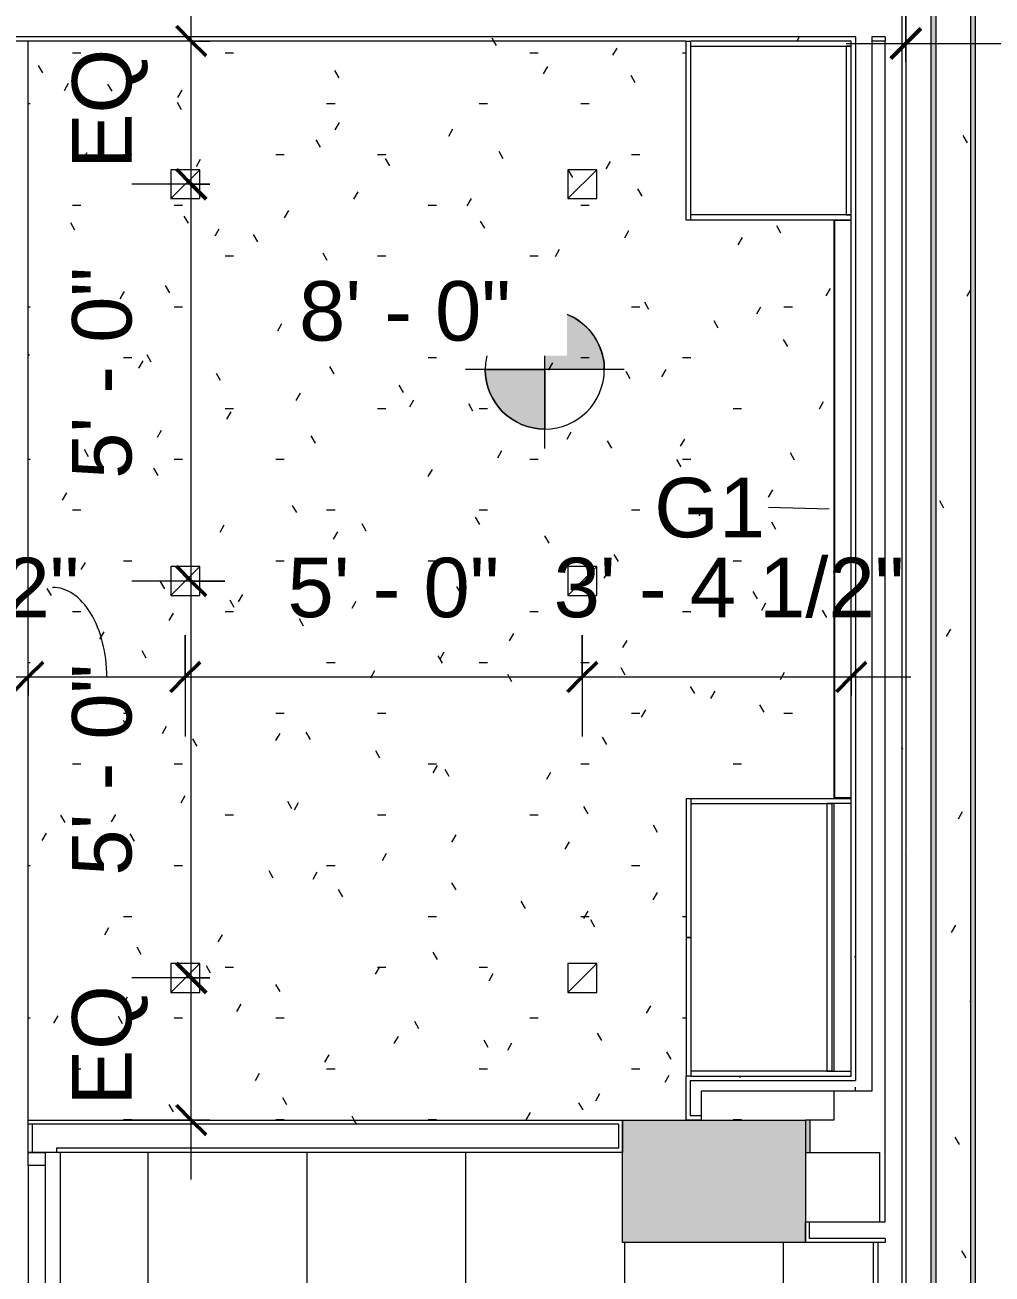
# Model space of a CAD drawing. Header units: inches. Extents: x 0 to 2454, y -180 to 1354.
# Drawn here: x 952.8 to 1099, y 260.8 to 449.7 of the extents above; entities that cross this region are included whole.
import ezdxf

# ---------------------------------------------------------------- set-up
doc = ezdxf.new("R2010")
doc.units = ezdxf.units.IN
doc.header["$MEASUREMENT"] = 0
for name, color, linetype, lineweight in [('A-ANNO-DIMS', 211, 'Continuous', 9), ('A-ANNO-DIMS-96', 211, 'Continuous', 9), ('A-CLNG', 13, 'Continuous', 13), ('A-CLNG-PATT', 13, 'Continuous', 13), ('A-COLS', 52, 'Continuous', 13), ('A-GLAZ-CWMG', 51, 'Continuous', 9), ('A-WALL', 113, 'Continuous', 13), ('A-WALL-PATT', 111, 'Continuous', 13), ('E-LITE-EQPM', 33, 'Continuous', 9), ('E-LITE-EQPM-IDEN', 33, 'Continuous', 9), ('G-ANNO-DIMS', 111, 'Continuous', 9), ('I-WALL', 2, 'Continuous', 13), ('Q-CASE', 31, 'Continuous', 9), ('S-BEAM', 12, 'Continuous', 9)]:
    doc.layers.add(name, color=color, linetype=linetype, lineweight=lineweight)
doc.styles.add('Arial', font='arial.ttf', dxfattribs={"height": 9})
doc.styles.add('Swis721 Lt BT', font='swissl.ttf', dxfattribs={"height": 8.999999999999998})
doc.dimstyles.new('OTJ_-_3_32__Linear__1_2__Tolerance', dxfattribs={"dimscale": 12, "dimtxt": 9.49783549252963, "dimasz": 0.375, "dimexe": 0.75, "dimexo": 0.5000000000000001, "dimgap": 0.5, "dimtad": 1, "dimdec": 1, "dimrnd": 0.5, "dimzin": 3, "dimdsep": 46, "dimlunit": 4, "dimtxsty": 'Swis721 Lt BT', "dimblk1": 'OBLIQUE', "dimblk2": 'OBLIQUE', "dimsah": 1, "dimcen": 0.09, "dimdle": 0.75, "dimazin": 0, "dimtfac": 1, "dimtdec": 4, "dimtix": 1, "dimtmove": 0, "dimatfit": 3, "dimfxl": 1, "dimtvp": 1, "dimfrac": 2, "dimtolj": 1, "dimtzin": 0, "dimarcsym": 2})
doc.dimstyles.new('OTJ_-_3_32__Linear__1_2__Tolerance_1', dxfattribs={"dimscale": 12, "dimtxt": 9.49783549252963, "dimasz": 0.375, "dimexe": 0.75, "dimexo": 0.5000000000000001, "dimgap": 0.5, "dimtad": 1, "dimdec": 1, "dimrnd": 0.5, "dimzin": 3, "dimdsep": 46, "dimlunit": 4, "dimtxsty": 'Swis721 Lt BT', "dimblk1": 'OBLIQUE', "dimblk2": 'OBLIQUE', "dimsah": 1, "dimcen": 0.09, "dimdle": 0.75, "dimazin": 0, "dimtfac": 1, "dimtdec": 4, "dimtix": 1, "dimtmove": 1, "dimatfit": 3, "dimfxl": 1, "dimtvp": 1, "dimfrac": 2, "dimtolj": 1, "dimtzin": 0, "dimarcsym": 2})
pattern_1 = [(0, (0, 0), (30.72, 7.68), [1.267, -21.773, 1.267, -21.773, -122.88]), (0, (0, 0), (30.72, 7.68), [-46.08, 1.267, -44.813, 1.267, -21.773, -53.76]), (0, (0, 0), (30.72, 7.68), [-115.2, 1.267, -14.093, 1.267, -37.133]), (120, (11.52, 3.84), (-22.01107510106448, 22.76430040425796), [1.267, -21.773, 1.267, -21.773, -122.88]), (120, (11.52, 3.84), (-22.01107510106448, 22.76430040425796), [-46.07999999999999, 1.267, -44.813, 1.267, -21.773, -53.75999999999999]), (120, (11.52, 3.84), (-22.01107510106448, 22.76430040425796), [-115.2, 1.267, -14.093, 1.267, -37.133]), (240, (15.36, 19.2), (-8.708924898935503, -30.44430040425795), [1.267, -21.773, 1.267, -21.773, -122.88]), (240, (15.36, 19.2), (-8.708924898935503, -30.44430040425795), [-46.08, 1.267, -44.813, 1.267, -21.773, -53.76]), (240, (15.36, 19.2), (-8.708924898935503, -30.44430040425795), [-115.2, 1.267, -14.093, 1.267, -37.133])]

# ---------------------------------------------------------------- blocks, each defined once
blk = doc.blocks.new('existing columns - existing columns-7228682-Level XX  RCP')
at = {"layer": 'A-COLS', "lineweight": 9}
h = blk.add_hatch(color=7, dxfattribs=at)
h.paths.add_polyline_path([(384.4999979524357, 264.8499989020237), (384.4999979524357, 284.8499989020236), (359.4999979524358, 284.8499989020236), (359.4999979524358, 264.8499989020237), (366.2940488243452, 264.8499989020237)], flags=0)
h.paths.add_polyline_path([(1290.474997952436, 265.0999989020235), (1296.579514180478, 265.0999989020235), (1296.579514180478, 284.5999989020239), (1273.329514180478, 284.5999989020239), (1273.329514180478, 265.0999989020235)], flags=0)
h.paths.add_polyline_path([(602.3936327055338, 265.0999989020239), (614.7499979524355, 265.0999989020239), (614.7499979524355, 284.5999989020239), (585.2499979524359, 284.5999989020239), (585.2499979524359, 265.0999989020239), (597.5186327055345, 265.0999989020239)], flags=0)
h.paths.add_polyline_path([(125.3749979524359, 265.3499989020236), (162.6249979524351, 265.3499989020236), (162.6249979524351, 284.8499989020202), (125.3749979524359, 284.8499989020202), (125.3749979524359, 266.8950313876296)], flags=0)
h.paths.add_polyline_path([(838.9545141804783, 265.5999989020237), (841.5795141804784, 265.5999989020237), (841.5795141804784, 284.0999989020236), (816.3295141804781, 284.0999989020236), (816.3295141804781, 265.5999989020237), (834.0795141804798, 265.5999989020237)], flags=0)
h.paths.add_polyline_path([(1043.142014180479, 265.5999989020237), (1070.767014180478, 265.5999989020237), (1070.724997952437, 284.0999989020236), (1043.142014180479, 284.0999989020236), (1043.142014180479, 266.8950313876296)], flags=0)
h.paths.add_polyline_path([(1295.724997952437, 517.5624989020229), (1297.936308654706, 517.5624989020229), (1297.936308654706, 540.0624989020225), (1274.686308654705, 540.0624989020225), (1274.686308654705, 517.5624989020229), (1290.474997952436, 517.5624989020229)], flags=0)
h.paths.add_polyline_path([(1070.424794700404, 518.8749989020229), (1070.767014180478, 518.8749989020229), (1070.724997952437, 538.7499989020229), (1043.142014180479, 538.7499989020229), (1043.142014180479, 518.8749989020229), (1065.474997952436, 518.8749989020229)], flags=0)
h.paths.add_polyline_path([(816.3295141804781, 520.0999989020231), (841.579514180478, 520.0999989020235), (841.5795141804784, 538.2249989020237), (816.3295141804781, 538.2249989020237), (816.3295141804781, 522.7399989020241)], flags=0)
h.paths.add_polyline_path([(614.9999979524359, 520.0999989020231), (614.9999979524359, 539.9749989020231), (584.9999979524359, 539.9749989020231), (584.9999979524359, 520.0999989020231), (613.6444419680611, 520.0999989020231)], flags=0)
h.paths.add_polyline_path([(365.374997952434, 522.3696807214429), (396.2499979524344, 522.3696807214429), (396.2499979524344, 540.5999989020239), (365.374997952434, 540.5999989020239)], flags=0)
h.paths.add_polyline_path([(368.9999979524329, 759.0249989020244), (394.9999979524331, 759.0249989020244), (394.9999979524331, 770.5249989020252), (368.9999979524329, 770.5249989020252)], flags=0)
at = {"layer": 'A-COLS', "color": 8, "lineweight": 20}
for p, q in [((1043.142014180477, 284.0999989020231), (1070.767014180477, 284.0999989020231)), ((1043.142014180477, 265.5999989020233), (1043.142014180477, 284.0999989020231)), ((1070.767014180477, 284.0999989020231), (1070.767014180477, 265.5999989020233)), ((1070.767014180477, 265.5999989020233), (1043.142014180477, 265.5999989020233))]:
    blk.add_line(p, q, dxfattribs=at)
blk = doc.blocks.new('Rectangular Mullion - 2_ x 2 9_16_ rectangular-7291188-Level XX  RCP')
at = {"layer": 'A-GLAZ-CWMG', "lineweight": 20}
for p, q in [((-2.000000000000014, 0.4374999999999431), (0, 0.4374999999999431)), ((-2.000000000000014, -2.124999999999943), (-2.000000000000014, 0.4374999999999431)), ((0, 0.4374999999999431), (0, -2.124999999999943)), ((0, -2.124999999999943), (-2.000000000000014, -2.124999999999943))]:
    blk.add_line(p, q, dxfattribs=at)
blk = doc.blocks.new('Rectangular Mullion - 2_ x 2 9_16_ rectangular-7231599-Level XX  RCP')
at = {"layer": 'A-GLAZ-CWMG'}
for p, q in [((953.3295141804778, 277.2249989020237), (953.3295141804776, 241.2249989020235)), ((955.8920141804776, 277.2249989020237), (955.8920141804775, 241.2249989020235))]:
    blk.add_line(p, q, dxfattribs=at)
blk = doc.blocks.new('CW Cupbd1 - Fridge 80_h x 24_d - 2 Doors - COUNTER DEPTH-7509609-Level XX  RCP')
at = {"layer": 'Q-CASE', "lineweight": 20}
for p, q in [((1.995398347369784, -26.56496062992172), (1.99539834736994, -2.36220472441003)), ((2.74539834736994, -2.362204724410034), (2.745398347369917, -6.064960629921489)), ((43.24539834736927, -6.064960629921905), (43.2453983473693, -2.362204724410158)), ((2.74539834736974, -6.06496062992171), (2.745398347369742, -5.314960629922358)), ((2.745398347369742, -5.314960629922358), (43.24539834736913, -5.314960629922489)), ((43.24539834736913, -5.314960629922489), (43.24539834736913, -6.064960629921841))]:
    blk.add_line(p, q, dxfattribs=at)
at = {"layer": 'Q-CASE'}
for p, q in [((2.745398347369712, -26.56496062992186), (2.74539834736978, -6.064960629921708)), ((2.745398347369778, -6.064960629921709), (43.24539834736898, -6.064960629921839)), ((43.24539834736898, -6.064960629921839), (43.24539834736892, -26.56496062992198)), ((22.99539834737013, -26.5649606299217), (1.995398347370167, -26.56496062992177)), ((1.99539834737017, -27.31496062992177), (1.995398347370167, -26.56496062992177)), ((1.99539834737017, -27.31496062992177), (22.99539834737013, -27.3149606299217)), ((43.24539834736892, -26.56496062992198), (2.745398347369711, -26.56496062992186)), ((22.99539834737013, -27.3149606299217), (22.99539834737013, -26.5649606299217)), ((43.9953983473696, -26.56496062992177), (22.99539834736964, -26.5649606299217)), ((22.99539834736964, -26.5649606299217), (22.99539834736963, -27.3149606299217)), ((22.99539834736963, -27.3149606299217), (43.99539834736959, -27.31496062992177)), ((43.9953983473696, -26.56496062992177), (43.99539834736959, -27.31496062992177))]:
    blk.add_line(p, q, dxfattribs=at)
blk = doc.blocks.new('L-Recessed Square Downlight1 - 4_ - FOR ACT F3-7282120-Level XX  RCP')
at = {"layer": 'E-LITE-EQPM'}
for p, q in [((-2.187499999999749, -2.18750000000022), (-2.187499999999749, 2.187499999999678)), ((-2.187499999999749, 2.187499999999678), (2.187500000000309, 2.187499999999678)), ((-2.187499999999749, 2.187499999999678), (2.187500000000309, -2.18750000000022)), ((2.187500000000309, 2.187499999999678), (2.187500000000309, -2.18750000000022)), ((2.187500000000309, -2.18750000000022), (-2.187499999999748, -2.18750000000022))]:
    blk.add_line(p, q, dxfattribs=at)
blk = doc.blocks.new('CW Cupbd Combined - Oven Tower 96_h x 24_d - Single Shelf-7551916-Level XX  RCP')
at = {"layer": 'Q-CASE'}
for p, q in [((28.9953983473702, 30.31496062992173), (1.995398347369338, 30.31496062992164)), ((1.995398347369338, 30.31496062992164), (1.995398347369341, 29.56496062992164)), ((28.9953983473702, 30.31496062992173), (28.9953983473702, 29.56496062992173)), ((1.995398347369341, 29.56496062992164), (28.9953983473702, 29.56496062992173)), ((2.745398347369562, 6.064960629921706), (2.745398347369489, 29.56496062992185)), ((2.745398347369489, 29.56496062992185), (28.24539834736983, 29.56496062992193)), ((28.24539834736983, 29.56496062992193), (28.2453983473699, 6.064960629921788)), ((28.2453983473699, 6.064960629921789), (2.745398347369562, 6.064960629921706))]:
    blk.add_line(p, q, dxfattribs=at)
at = {"layer": 'Q-CASE', "lineweight": 20}
for p, q in [((1.995398347369771, 29.56496062992172), (1.995398347369927, 5.314960629921697)), ((2.745398347369927, 5.314960629921702), (2.745398347369922, 6.064960629921465)), ((2.745398347369748, 6.064960629921708), (2.74539834736975, 5.314960629922347)), ((28.24539834737041, 6.064960629921942), (28.24539834737041, 5.314960629921868)), ((28.24539834737027, 5.31496062992243), (28.24539834737027, 6.06496062992179))]:
    blk.add_line(p, q, dxfattribs=at)
blk = doc.blocks.new('Pan Joist - 5_25_ x 8_5_-V20-Level XX  RCP')
at = {"layer": 'S-BEAM'}
h = blk.add_hatch(dxfattribs=at)
h.set_pattern_fill('FP_63', color=256, style=0, pattern_type=2)
h.set_pattern_definition([(90, (394.25, -1093.1), (-7.679999999999998, 30.72), [1.267, -21.773, 1.267, -21.773, -122.88]), (90, (394.25, -1093.1), (-7.679999999999998, 30.72), [-46.08, 1.267, -44.813, 1.267, -21.773, -53.76]), (90, (394.25, -1093.1), (-7.679999999999998, 30.72), [-115.2, 1.267, -14.093, 1.267, -37.133]), (210, (390.41, -1081.58), (-22.76430040425796, -22.01107510106448), [1.267, -21.773, 1.267, -21.773, -122.88]), (210, (390.41, -1081.58), (-22.76430040425796, -22.01107510106448), [-46.08, 1.267, -44.813, 1.267, -21.773, -53.76]), (210, (390.41, -1081.58), (-22.76430040425796, -22.01107510106448), [-115.2, 1.267, -14.093, 1.267, -37.133]), (329.9999999999999, (375.05, -1077.74), (30.44430040425796, -8.708924898935509), [1.267, -21.773, 1.267, -21.773, -122.88]), (329.9999999999999, (375.05, -1077.74), (30.44430040425796, -8.708924898935509), [-46.08, 1.267, -44.813, 1.267, -21.773, -53.76]), (329.9999999999999, (375.05, -1077.74), (30.44430040425796, -8.708924898935509), [-115.2, 1.267, -14.093, 1.267, -37.133])])
h.paths.add_polyline_path([(310.2500000000019, 2.625000000001705), (-120.9750000000059, 2.625000000001023), (-120.9750000000059, -2.624999999999658), (310.2500000000019, -2.624999999998976), (310.2500000000019, -0.5545117279841633)], flags=0)
h.paths.add_polyline_path([(-154.5000000000061, -2.624999999999658), (-154.54307186872, -0.5545117279848454), (-154.7216098692935, 1.714028660485041), (-154.9403147380421, 2.625000000001023), (-291.8091852619661, 2.625000000000682), (-292.0278901307144, 1.7140286604847), (-292.2495000000021, -1.101791710239354), (-292.2495000000021, -2.625), (-154.7216098692935, -2.624999999999658)], flags=0)
h = blk.add_hatch(dxfattribs=at)
h.set_pattern_fill('FP_64', color=256, style=0, pattern_type=2)
h.set_pattern_definition([(90, (394.25, -13.539), (-7.68, 2.551000000000001), [0.105, -1.808, 0.105, -1.808, -10.205]), (90, (394.25, -13.539), (-7.68, 2.551000000000001), [-3.827, 0.105, -3.722, 0.105, -1.808, -4.465]), (90, (394.25, -13.539), (-7.68, 2.551000000000001), [-9.567, 0.105, -1.17, 0.105, -3.084]), (182.745, (390.41, -12.582), (-30.37381987947435, -2.193147949694456), [1.099, -18.877, 1.099, -18.877, -106.539]), (182.745, (390.41, -12.582), (-30.37381987947435, -2.193147949694456), [-39.952, 1.099, -38.854, 1.099, -18.877, -46.611]), (182.745, (390.41, -12.582), (-30.37381987947435, -2.193147949694456), [-99.881, 1.099, -12.219, 1.099, -32.195]), (357.255, (375.05, -12.263), (22.83505650115576, -0.3580036159368587), [1.099, -18.877, 1.099, -18.877, -106.539]), (357.255, (375.05, -12.263), (22.83505650115576, -0.3580036159368587), [-39.952, 1.099, -38.854, 1.099, -18.877, -46.611]), (357.255, (375.05, -12.263), (22.83505650115576, -0.3580036159368587), [-99.881, 1.099, -12.219, 1.099, -32.195])])
h.paths.add_polyline_path([(310.2500000000019, 3.333333333334962), (-120.9750000000059, 3.33333333333428), (-120.9750000000059, 2.625000000001023), (310.2500000000019, 2.625000000001705)], flags=0)
h.paths.add_polyline_path([(-154.9403147380421, 2.625000000001023), (-155.1103705257235, 3.33333333333428), (-291.6391294742844, 3.333333333333939), (-291.8091852619661, 2.625000000000682), (-155.3809827066932, 2.625000000001023)], flags=0)
h = blk.add_hatch(dxfattribs=at)
h.set_pattern_fill('FP_62', color=256, style=0, pattern_type=2)
h.set_pattern_definition([(90, (394.25, -1.539), (-7.68, 2.551000000000001), [0.105, -1.808, 0.105, -1.808, -10.205]), (90, (394.25, -1.539), (-7.68, 2.551000000000001), [-3.827, 0.105, -3.722, 0.105, -1.808, -4.465]), (90, (394.25, -1.539), (-7.68, 2.551000000000001), [-9.567, 0.105, -1.17, 0.105, -3.084]), (182.745, (390.41, -0.5820000000000001), (-30.37381987947435, -2.193147949694456), [1.099, -18.877, 1.099, -18.877, -106.539]), (182.745, (390.41, -0.5820000000000001), (-30.37381987947435, -2.193147949694456), [-39.952, 1.099, -38.854, 1.099, -18.877, -46.611]), (182.745, (390.41, -0.5820000000000001), (-30.37381987947435, -2.193147949694456), [-99.881, 1.099, -12.219, 1.099, -32.195]), (357.255, (375.05, -0.263), (22.83505650115576, -0.3580036159368587), [1.099, -18.877, 1.099, -18.877, -106.539]), (357.255, (375.05, -0.263), (22.83505650115576, -0.3580036159368587), [-39.952, 1.099, -38.854, 1.099, -18.877, -46.611]), (357.255, (375.05, -0.263), (22.83505650115576, -0.3580036159368587), [-99.881, 1.099, -12.219, 1.099, -32.195])])
h.paths.add_polyline_path([(310.2500000000019, -3.333333333332234), (310.2500000000019, -2.624999999998976), (-120.9750000000059, -2.624999999999658), (-120.9750000000059, -3.333333333332916), (284.4099983871574, -3.333333333332234)], flags=0)
h.paths.add_polyline_path([(-154.5000000000061, -2.624999999999658), (-292.2495000000021, -2.625), (-292.2495000000021, -3.333333333333257), (-154.5000000000061, -3.333333333332916)], flags=0)
for p, q in [((-120.9750000000057, 3.333333333333264), (310.250000000002, 3.333333333333264)), ((-120.9750000000056, 2.624999999999968), (310.250000000002, 2.624999999999968)), ((-120.9750000000057, -2.625000000000031), (310.250000000002, -2.625000000000031)), ((310.250000000002, -3.333333333333327), (-120.9750000000057, -3.333333333333327))]:
    blk.add_line(p, q, dxfattribs=at)
blk = doc.blocks.new('COVE LIGHT - Not a Type - Load Type Catalog-7625002-Level XX  RCP')
at = {"layer": 'E-LITE-EQPM'}
for p, q in [((43.75048051975211, 1.319999999999004), (-43.75048051975162, 1.319999999999004)), ((-43.62548051975125, 1.319999999999004), (-43.75048051975162, 1.319999999999004)), ((-43.62548051975125, -1.180000000000932), (-43.62548051975125, 1.319999999999004)), ((43.75048051975211, 1.319999999999004), (43.625480519752, 1.319999999999004)), ((43.625480519752, 1.319999999999004), (43.625480519752, -1.180000000000629))]:
    blk.add_line(p, q, dxfattribs=at)
blk = doc.blocks.new('Spot Elevations - Spot Elevation - Target Filled-49714-Level XX  RCP')
at = {"layer": 'G-ANNO-DIMS'}
h = blk.add_hatch(color=256, dxfattribs=at)
edge = h.paths.add_edge_path(flags=0)
edge.add_line((1.249000902703301e-16, 0), (-0.09374999999999985, 0))
edge.add_arc((4.891920202254595e-16, -2.60208521396521e-16), 0.09375000000000024, 90.00000000000063, 180.0000000000003, ccw=False)
edge.add_line((1.249000902703301e-16, 0.09375000000000007), (1.249000902703301e-16, 0))
h = blk.add_hatch(color=256, dxfattribs=at)
edge = h.paths.add_edge_path(flags=0)
edge.add_line((1.249000902703301e-16, 0), (0.09375000000000029, 0))
edge.add_arc((2.289834988289385e-16, 6.245004513516504e-17), 0.09374999999999996, 269.99999999999955, 359.99999999999966, ccw=False)
edge.add_line((1.249000902703301e-16, -0.09375), (1.249000902703301e-16, 0))
for p, q in [((-2.706168622523819e-16, 0.1243846875261664), (-2.706168622523819e-16, -0.125)), ((1.249000902703301e-16, 0), (1.249000902703301e-16, 0.09375000000000007)), ((0.1250000000000001, 7.067913962433002e-16), (-0.1249999999999998, 7.067913962433002e-16)), ((-0.09374999999999985, 0), (1.249000902703301e-16, 0)), ((1.249000902703301e-16, 0), (1.249000902703301e-16, -0.09375)), ((0.09375000000000029, 0), (1.249000902703301e-16, 0))]:
    blk.add_line(p, q, dxfattribs=at)
blk.add_circle((1.249000902703301e-16, 0), 0.09375000000000007, dxfattribs=at)
for centre, radius, start, end in [((4.891920202254595e-16, -2.60208521396521e-16), 0.09375000000000024, 90.0000000000002, 179.9999999999999), ((2.289834988289385e-16, 6.245004513516504e-17), 0.09374999999999996, 269.9999999999992, 359.9999999999993)]:
    blk.add_arc(centre, radius, start, end, dxfattribs=at)
blk = doc.blocks.new('DIMBLOCK8-Level XX  RCP')
at = {"layer": 'A-ANNO-DIMS-96'}
for p, q in [((1085.954514180478, 444.0474156757348), (1085.954514180478, 455.8654351603953)), ((1138.007076286333, 428.5999989020198), (1138.007076286333, 455.8654351603953)), ((1076.954514180478, 446.8654351603953), (1138.007076286333, 446.8654351603953)), ((1085.954514180478, 446.8654351603953), (1085.954514180478, 444.0474156757348)), ((1138.007076286333, 446.8654351603953), (1138.007076286333, 428.5999989020198))]:
    blk.add_line(p, q, dxfattribs=at)
at = {"layer": 'A-ANNO-DIMS-96', "lineweight": 50}
for p, q in [((1085.954514180478, 446.8654351603953), (1088.204514180478, 449.1154351603953)), ((1138.007076286333, 446.8654351603953), (1140.257076286333, 449.1154351603953)), ((1085.954514180478, 446.8654351603953), (1083.704514180478, 444.6154351603953)), ((1138.007076286333, 446.8654351603953), (1135.757076286333, 444.6154351603953))]:
    blk.add_line(p, q, dxfattribs=at)
at = {"layer": 'A-ANNO-DIMS-96', "color": 0, "insert": (1097.432523407547, 464.8806210310396), "char_height": 8.999999999999998, "width": 34.9158523820613, "attachment_point": 1, "line_spacing_factor": 1.005061956881442, "style": 'Swis721 Lt BT'}
blk.add_mtext('4\' - 4"', dxfattribs=at)
blk = doc.blocks.new('_Oblique')
at = {"color": 0, "linetype": 'ByBlock', "lineweight": -2}
blk.add_line((-0.5, -0.5), (0.5, 0.5), dxfattribs=at)
blk = doc.blocks.new('DIMBLOCK11-Level XX  RCP')
at = {"layer": 'A-ANNO-DIMS-96', "lineweight": 50}
for p, q in [((977.952803787608, 305.5999989020221), (975.702803787608, 307.8499989020221)), ((977.952803787608, 305.5999989020221), (980.202803787608, 303.3499989020221)), ((977.952803787608, 284.0999989020235), (975.702803787608, 286.3499989020235)), ((977.952803787608, 284.0999989020235), (980.202803787608, 281.8499989020235))]:
    blk.add_line(p, q, dxfattribs=at)
at = {"layer": 'A-ANNO-DIMS-96'}
for p, q in [((980.7708232722684, 305.5999989020221), (968.952803787608, 305.5999989020221)), ((977.952803787608, 275.0999989020235), (977.952803787608, 305.5999989020221)), ((977.952803787608, 305.5999989020222), (980.7708232722684, 305.5999989020222)), ((980.7708232722684, 284.0999989020235), (968.952803787608, 284.0999989020235)), ((977.952803787608, 284.0999989020235), (980.7708232722684, 284.0999989020235))]:
    blk.add_line(p, q, dxfattribs=at)
at = {"layer": 'A-ANNO-DIMS-96', "color": 0, "insert": (959.9376179169636, 286.3320988174526), "char_height": 8.999999999999998, "width": 20.44296020296854, "attachment_point": 1, "rotation": 90, "line_spacing_factor": 1.005061956881442, "style": 'Swis721 Lt BT'}
blk.add_mtext('EQ', dxfattribs=at)
blk = doc.blocks.new('DIMBLOCK12-Level XX  RCP')
at = {"layer": 'A-ANNO-DIMS-96', "lineweight": 50}
for p, q in [((977.9528037876083, 365.5999989020222), (975.7028037876083, 367.8499989020222)), ((977.9528037876083, 365.5999989020222), (980.2028037876083, 363.3499989020222)), ((977.952803787608, 305.5999989020221), (975.702803787608, 307.8499989020221)), ((977.952803787608, 305.5999989020221), (980.202803787608, 303.3499989020221))]:
    blk.add_line(p, q, dxfattribs=at)
at = {"layer": 'A-ANNO-DIMS-96'}
for p, q in [((983.0467584871624, 365.5999989020222), (968.9528037876083, 365.5999989020222)), ((977.952803787608, 305.5999989020221), (977.9528037876083, 365.5999989020222)), ((977.9528037876081, 365.5999989020222), (983.0467584871624, 365.5999989020222)), ((980.7708232722684, 305.5999989020221), (968.952803787608, 305.5999989020221)), ((977.952803787608, 305.5999989020222), (980.7708232722684, 305.5999989020222))]:
    blk.add_line(p, q, dxfattribs=at)
at = {"layer": 'A-ANNO-DIMS-96', "color": 0, "insert": (959.9376179169636, 321.0517270761633), "char_height": 8.999999999999998, "width": 34.9158523820613, "attachment_point": 1, "rotation": 90, "line_spacing_factor": 1.005061956881442, "style": 'Swis721 Lt BT'}
blk.add_mtext('5\' - 0"', dxfattribs=at)
blk = doc.blocks.new('DIMBLOCK13-Level XX  RCP')
at = {"layer": 'A-ANNO-DIMS-96', "lineweight": 50}
for p, q in [((977.9528037876083, 425.5999989020234), (975.7028037876083, 427.8499989020234)), ((977.9528037876083, 425.5999989020234), (980.2028037876083, 423.3499989020234)), ((977.9528037876083, 365.5999989020222), (975.7028037876083, 367.8499989020222)), ((977.9528037876083, 365.5999989020222), (980.2028037876083, 363.3499989020222))]:
    blk.add_line(p, q, dxfattribs=at)
at = {"layer": 'A-ANNO-DIMS-96'}
for p, q in [((980.7708232722684, 425.5999989020234), (968.9528037876083, 425.5999989020234)), ((977.9528037876083, 365.5999989020222), (977.9528037876083, 425.5999989020234)), ((977.9528037876083, 425.5999989020234), (980.7708232722684, 425.5999989020234)), ((983.0467584871624, 365.5999989020222), (968.9528037876083, 365.5999989020222)), ((977.9528037876081, 365.5999989020222), (983.0467584871624, 365.5999989020222))]:
    blk.add_line(p, q, dxfattribs=at)
at = {"layer": 'A-ANNO-DIMS-96', "color": 0, "insert": (959.937617916964, 381.051727076164), "char_height": 8.999999999999998, "width": 34.9158523820613, "attachment_point": 1, "rotation": 90, "line_spacing_factor": 1.005061956881442, "style": 'Swis721 Lt BT'}
blk.add_mtext('5\' - 0"', dxfattribs=at)
blk = doc.blocks.new('DIMBLOCK14-Level XX  RCP')
at = {"layer": 'A-ANNO-DIMS-96'}
for p, q in [((977.9528037876083, 425.5999989020234), (977.9528037876084, 456.224998902021)), ((980.7708232722688, 447.2249989020211), (968.9528037876084, 447.2249989020211)), ((977.9528037876084, 447.2249989020211), (980.7708232722688, 447.2249989020211)), ((980.7708232722684, 425.5999989020234), (968.9528037876083, 425.5999989020234)), ((977.9528037876083, 425.5999989020234), (980.7708232722684, 425.5999989020234))]:
    blk.add_line(p, q, dxfattribs=at)
at = {"layer": 'A-ANNO-DIMS-96', "lineweight": 50}
for p, q in [((977.9528037876084, 447.224998902021), (975.7028037876084, 449.474998902021)), ((977.9528037876084, 447.224998902021), (980.2028037876084, 444.974998902021)), ((977.9528037876083, 425.5999989020234), (975.7028037876083, 427.8499989020234)), ((977.9528037876083, 425.5999989020234), (980.2028037876083, 423.3499989020234))]:
    blk.add_line(p, q, dxfattribs=at)
at = {"layer": 'A-ANNO-DIMS-96', "color": 0, "insert": (959.937617916964, 427.8945988174519), "char_height": 8.999999999999998, "width": 20.44296020296854, "attachment_point": 1, "rotation": 90, "line_spacing_factor": 1.005061956881442, "style": 'Swis721 Lt BT'}
blk.add_mtext('EQ', dxfattribs=at)
blk = doc.blocks.new('DIMBLOCK15-Level XX  RCP')
at = {"layer": 'A-ANNO-DIMS-96'}
for p, q in [((953.3295141804776, 348.2889444910116), (953.3295141804776, 360.1069639756721)), ((977.0467584871634, 357.412498902022), (977.0467584871634, 342.1069639756721)), ((977.0467584871634, 351.1069639756722), (977.0467584871634, 357.412498902022)), ((944.3295141804776, 351.1069639756721), (977.0467584871634, 351.1069639756721)), ((953.3295141804778, 351.1069639756722), (953.3295141804778, 348.2889444910116))]:
    blk.add_line(p, q, dxfattribs=at)
at = {"layer": 'A-ANNO-DIMS-96', "lineweight": 50}
for p, q in [((953.3295141804776, 351.1069639756721), (955.5795141804776, 353.3569639756721)), ((977.0467584871634, 351.1069639756721), (979.2967584871634, 353.3569639756721)), ((953.3295141804776, 351.1069639756721), (951.0795141804776, 348.8569639756721)), ((977.0467584871634, 351.1069639756721), (974.7967584871634, 348.8569639756721))]:
    blk.add_line(p, q, dxfattribs=at)
at = {"layer": 'A-ANNO-DIMS-96'}
blk.add_ellipse((956.9876345684286, 351.1069639756722), major_axis=(0, 13.53796467661084), ratio=0.6057411111110295, start_param=4.712388980384685, end_param=6.283185307179588, dxfattribs=at)
at = {"layer": 'A-ANNO-DIMS-96', "color": 0, "insert": (901.0559366679763, 369.1221498463165), "char_height": 8.999999999999998, "width": 67.11803748054271, "attachment_point": 1, "line_spacing_factor": 1.005061956881442, "style": 'Swis721 Lt BT'}
blk.add_mtext('1\' - 11 1/2"', dxfattribs=at)
blk = doc.blocks.new('DIMBLOCK16-Level XX  RCP')
at = {"layer": 'A-ANNO-DIMS-96'}
for p, q in [((977.0467584871634, 357.412498902022), (977.0467584871634, 342.1069639756721)), ((977.0467584871634, 351.1069639756722), (977.0467584871634, 357.412498902022)), ((1037.046758487163, 357.4124989020222), (1037.046758487163, 342.1069639756721)), ((1037.046758487163, 351.1069639756722), (1037.046758487163, 357.4124989020222)), ((977.0467584871634, 351.1069639756721), (1037.046758487163, 351.1069639756721))]:
    blk.add_line(p, q, dxfattribs=at)
at = {"layer": 'A-ANNO-DIMS-96', "lineweight": 50}
for p, q in [((977.0467584871634, 351.1069639756721), (979.2967584871634, 353.3569639756721)), ((1037.046758487163, 351.1069639756721), (1039.296758487163, 353.3569639756721)), ((977.0467584871634, 351.1069639756721), (974.7967584871634, 348.8569639756721)), ((1037.046758487163, 351.1069639756721), (1034.796758487163, 348.8569639756721))]:
    blk.add_line(p, q, dxfattribs=at)
at = {"layer": 'A-ANNO-DIMS-96', "color": 0, "insert": (992.4984866613045, 369.1221498463165), "char_height": 8.999999999999998, "width": 34.9158523820613, "attachment_point": 1, "line_spacing_factor": 1.005061956881442, "style": 'Swis721 Lt BT'}
blk.add_mtext('5\' - 0"', dxfattribs=at)
blk = doc.blocks.new('DIMBLOCK17-Level XX  RCP')
at = {"layer": 'A-ANNO-DIMS-96'}
for p, q in [((1077.704514180478, 348.2889444910116), (1077.704514180478, 360.1069639756721)), ((1037.046758487163, 357.4124989020222), (1037.046758487163, 342.1069639756721)), ((1037.046758487163, 351.1069639756722), (1037.046758487163, 357.4124989020222)), ((1037.046758487163, 351.1069639756721), (1086.704514180478, 351.1069639756721)), ((1077.704514180478, 351.1069639756722), (1077.704514180478, 348.2889444910116))]:
    blk.add_line(p, q, dxfattribs=at)
at = {"layer": 'A-ANNO-DIMS-96', "lineweight": 50}
for p, q in [((1037.046758487163, 351.1069639756721), (1039.296758487163, 353.3569639756721)), ((1077.704514180478, 351.1069639756721), (1079.954514180478, 353.3569639756721)), ((1037.046758487163, 351.1069639756721), (1034.796758487163, 348.8569639756721)), ((1077.704514180478, 351.1069639756721), (1075.454514180478, 348.8569639756721))]:
    blk.add_line(p, q, dxfattribs=at)
at = {"layer": 'A-ANNO-DIMS-96', "color": 0, "insert": (1032.726491841303, 369.1221498463165), "char_height": 8.999999999999998, "width": 59.15794678204169, "attachment_point": 1, "line_spacing_factor": 1.005061956881442, "style": 'Swis721 Lt BT'}
blk.add_mtext('3\' - 4 1/2"', dxfattribs=at)

msp = doc.modelspace()

# ---------------------------------------------------------------- hatches: boundary and pattern name
at = {"layer": 'A-CLNG-PATT'}
h = msp.add_hatch(dxfattribs=at)
h.set_pattern_fill('FP_1', color=256, style=0, pattern_type=2)
h.set_pattern_definition(pattern_1)
h.paths.add_polyline_path([(953.3295141804784, 284.0999989020236), (1052.751758274967, 284.0999989020236), (1052.751758274967, 332.7240378625187), (1075.064514180478, 332.7240378625191), (1075.064514180478, 420.2249989020206), (1052.704514180479, 420.2249989020206), (1052.704514180479, 447.2249989020219), (953.3295141804784, 447.2249989020219), (953.3295141804784, 423.9500622603996)], flags=0)
h.paths.add_polyline_path([(1055.001758274967, 284.0999989020236), (1075.064514180478, 284.0999989020236), (1075.064514180478, 288.4740378625194), (1055.001758274967, 288.4740378625194), (1055.001758274967, 284.7249989020237)], flags=0)
h.paths.add_polyline_path([(1074.751758274967, 291.4740378625198), (1075.064514180478, 291.4740378625198), (1075.064514180478, 331.9740378625191), (1074.751758274967, 331.9740378625191), (1074.751758274967, 306.158789105822)], flags=0)
h = msp.add_hatch(dxfattribs=at)
h.set_pattern_fill('FP_7', color=256, style=0, pattern_type=2)
h.set_pattern_definition([(90, (1019.455, 207.225), (24, -1.469576158976824e-15), []), (0, (1019.455, 207.225), (0, -24), [])])
h.paths.add_polyline_path([(1081.079514180478, 83.99999890201842), (1081.079514180478, 265.5999989020234), (1043.142014180479, 265.5999989020237), (1043.142014180479, 279.2249989020226), (958.2045141804783, 279.2249989020226), (958.2045141804783, 83.99999890201842), (1056.954514180478, 83.99999890201842), (1056.954514180478, 94.0004989020183), (1079.954514180479, 94.0004989020183), (1079.954514180479, 83.99999890201842)], flags=0)
h.paths.add_polyline_path([(995.8920141804773, 134.76530795714), (995.8920141804773, 135.7101898469036), (1043.017014180478, 135.7101898469036), (1043.017014180478, 134.76530795714), (995.9545141804768, 134.76530795714)], flags=0)
h.paths.add_polyline_path([(995.8920141804773, 182.7653079571404), (995.8920141804773, 183.7101898469039), (1043.017014180478, 183.7101898469039), (1043.017014180478, 182.7653079571404), (995.9545141804768, 182.7653079571404)], flags=0)
h.paths.add_polyline_path([(1021.994403465956, 230.7653079571404), (995.8920141804773, 230.7653079571404), (995.8920141804773, 231.7101898469039), (1043.017014180478, 231.7101898469039), (1043.017014180478, 230.7653079571404), (1022.216942784879, 230.7653079571404)], flags=0)
h.paths.add_polyline_path([(1081.954514180479, 268.7249989020236), (1081.954514180479, 279.2249989020226), (1070.767014180478, 279.2249989020226), (1070.767014180478, 268.7249989020236), (1071.392014180478, 268.7249989020236)], flags=0)
at = {"layer": 'A-WALL-PATT', "lineweight": 9}
h = msp.add_hatch(dxfattribs=at)
h.set_pattern_fill('FP_1', color=256, style=0, pattern_type=2)
h.set_pattern_definition(pattern_1)
h.paths.add_polyline_path([(1085.954514180479, 265.5999989020237), (1085.954514180479, 452.0999989020212), (1085.329514180479, 452.0999989020212), (1085.329514180479, 265.5999989020237)], flags=0)
h = msp.add_hatch(dxfattribs=at)
h.set_pattern_fill('FP_1', color=256, style=0, pattern_type=2)
h.set_pattern_definition(pattern_1)
h.paths.add_polyline_path([(1078.329514180478, 447.2249989020212), (1078.329514180481, 447.8499989020227), (584.6249979524358, 447.8499989020227), (584.6249979524358, 447.2249989020226), (1077.704514180479, 447.2249989020212)], flags=0)
h.paths.add_polyline_path([(1082.39847969772, 447.2249989020212), (1082.829514180479, 447.2249989020212), (1082.829514180479, 447.8499989020227), (1080.829514180479, 447.8499989020227), (1080.829514180479, 447.2249989020212)], flags=0)
h.paths.add_polyline_path([(520.7249979524373, 447.2249989020229), (580.999997952436, 447.2249989020229), (580.999997952436, 447.8499989020227), (483.0194419680661, 447.8499989020227), (483.019441968066, 447.2249989020229), (516.6379606295192, 447.2249989020229)], flags=0)
h.paths.add_polyline_path([(465.4749979524357, 447.2249989020229), (479.3944419680616, 447.2249989020229), (479.3944419680616, 447.8499989020227), (424.6444419681168, 447.8499989020227), (424.6444419680614, 447.2249989020229), (464.7666646191023, 447.2249989020229)], flags=0)
h.paths.add_polyline_path([(421.0194419680616, 447.2249989020233), (421.0194419680616, 447.8499989020227), (420.3944419680617, 447.8499989020227), (420.3944419680617, 447.2249989020233), (420.7249979524374, 447.2249989020233)], flags=0)
h = msp.add_hatch(dxfattribs=at)
h.set_pattern_fill('FP_1', color=256, style=0, pattern_type=2)
h.set_pattern_definition(pattern_1)
h.paths.add_polyline_path([(1077.704514180479, 290.0990378625193), (1078.329514180478, 290.0990378625193), (1078.329514180478, 447.2249989020212), (1077.704514180479, 447.2249989020212), (1077.704514180479, 290.3490378625194)], flags=0)
h = msp.add_hatch(dxfattribs=at)
h.set_pattern_fill('FP_1', color=256, style=0, pattern_type=2)
h.set_pattern_definition(pattern_1)
h.paths.add_polyline_path([(1075.064514180478, 290.0990378625193), (1077.704514180479, 290.0990378625193), (1077.704514180479, 290.7240378625194), (1053.376758274967, 290.7240378625194), (1053.376758274967, 290.0990378625197), (1074.751758274967, 290.0990378625193)], flags=0)
h = msp.add_hatch(dxfattribs=at)
h.set_pattern_fill('FP_1', color=256, style=0, pattern_type=2)
h.set_pattern_definition(pattern_1)
h.paths.add_polyline_path([(1042.517014180478, 279.8499989020237), (1043.142014180479, 279.8499989020237), (1043.142014180479, 284.0999989020236), (953.3295141804784, 284.0999989020236), (953.3295141804784, 283.4749989020242), (1042.517014180478, 283.4749989020242)], flags=0)
h = msp.add_hatch(dxfattribs=at)
h.set_pattern_fill('FP_1', color=256, style=0, pattern_type=2)
h.set_pattern_definition(pattern_1)
h.paths.add_polyline_path([(953.3295141804804, 94.0004989020183), (953.9545141804784, 94.0004989020183), (953.9545141804784, 216.974998902024), (953.3295141804804, 216.974998902024), (953.3295141804804, 109.8400005148595)], flags=0)
h.paths.add_polyline_path([(953.3295141804804, 220.5999989020241), (953.9545141804784, 220.5999989020241), (953.9545141804784, 221.2249989020246), (953.3295141804804, 221.2249989020246)], flags=0)
h.paths.add_polyline_path([(953.3295141804784, 279.224998902024), (953.9545141804784, 279.224998902024), (953.9545141804784, 283.4749989020242), (953.3295141804784, 283.4749989020242), (953.3295141804784, 279.8499989020241)], flags=0)
h = msp.add_hatch(dxfattribs=at)
h.set_pattern_fill('FP_1', color=256, style=0, pattern_type=2)
h.set_pattern_definition(pattern_1)
h.paths.add_polyline_path([(1081.954514180479, 83.99999890201842), (1085.329514180479, 83.99999890201876), (1085.329514180479, 84.62499890201853), (1081.704514180479, 84.62499890201853), (1081.704514180478, 265.5999989020237), (1081.079514180478, 265.5999989020237), (1081.079514180478, 83.99999890201842), (1081.706672627778, 83.99999890201842)], flags=0)
h = msp.add_hatch(dxfattribs=at)
h.set_pattern_fill('FP_1', color=256, style=0, pattern_type=2)
h.set_pattern_definition(pattern_1)
h.paths.add_polyline_path([(1085.954514180479, 83.99999890201876), (1085.954514180479, 265.5999989020237), (1085.329514180479, 265.5999989020237), (1085.329514180479, 83.99999890201876)], flags=0)
at = {"layer": 'S-BEAM'}
h = msp.add_hatch(dxfattribs=at)
h.set_pattern_fill('FP_66', color=256, style=0, pattern_type=2)
h.set_pattern_definition([(0, (1054.734, 0), (2.551, 7.68), [0.105, -1.808, 0.105, -1.808, -10.205]), (0, (1054.734, 0), (2.551, 7.68), [-3.827, 0.105, -3.722, 0.105, -1.808, -4.465]), (0, (1054.734, 0), (2.551, 7.68), [-9.567, 0.105, -1.17, 0.105, -3.084]), (92.74499999999998, (1055.69, 3.84), (-2.193147949694451, 30.37381987947435), [1.099, -18.877, 1.099, -18.877, -106.539]), (92.74499999999998, (1055.69, 3.84), (-2.193147949694451, 30.37381987947435), [-39.952, 1.099, -38.854, 1.099, -18.877, -46.611]), (92.74499999999998, (1055.69, 3.84), (-2.193147949694451, 30.37381987947435), [-99.881, 1.099, -12.219, 1.099, -32.195]), (267.255, (1056.009, 19.2), (-0.3580036159368605, -22.83505650115576), [1.099, -18.877, 1.099, -18.877, -106.539]), (267.255, (1056.009, 19.2), (-0.3580036159368605, -22.83505650115576), [-39.952, 1.099, -38.854, 1.099, -18.877, -46.611]), (267.255, (1056.009, 19.2), (-0.3580036159368605, -22.83505650115576), [-99.881, 1.099, -12.219, 1.099, -32.195])])
h.paths.add_polyline_path([(1071.133527762734, 279.2249989020226), (1071.433331285769, 279.2249989020226), (1071.433331285769, 284.0999989020236), (1070.767014180478, 284.0999989020236), (1070.767014180478, 279.2249989020226)], flags=0)
h.paths.add_polyline_path([(1071.433331285769, 452.0999989020233), (1071.43333128577, 515.2249989020228), (1070.724997952437, 515.2249989020228), (1070.724997952437, 452.0999989020233), (1070.868046732924, 452.0999989020233)], flags=0)
h.paths.add_polyline_path([(1070.767014180478, 548.749998902023), (1071.43333128577, 548.749998902023), (1071.43333128577, 686.499498902019), (1070.724997952437, 686.499498902019), (1070.724997952437, 548.749998902023)], flags=0)

# ---------------------------------------------------------------- linework, layer by layer
at = {"layer": 'A-CLNG'}
for p, q in [((953.3295141804778, 284.0999989020231), (953.3295141804778, 447.2249989020213)), ((1075.064514180477, 420.22499890202), (1075.064514180477, 332.7240378625187)), ((1075.064514180477, 331.9740378625186), (1075.064514180477, 291.4740378625191)), ((1075.064514180477, 288.4740378625187), (1075.064514180477, 284.0999989020231)), ((1075.064514180477, 284.0999989020231), (1070.767014180477, 284.0999989020231)), ((958.2045141804774, 221.2249989020238), (958.2045141804774, 279.2249989020218)), ((1070.767014180477, 279.2249989020222), (1081.954514180478, 279.2249989020223)), ((1081.954514180478, 279.2249989020223), (1081.954514180478, 268.7249989020233))]:
    msp.add_line(p, q, dxfattribs=at)
at = {"layer": 'A-WALL'}
for p, q in [((1085.329514180478, 451.4749989020206), (1085.329514180477, 84.62499890201832)), ((1078.329514180478, 447.8499989020207), (584.6249979524354, 447.8499989020221)), ((1078.329514180478, 447.8499989020207), (1078.329514180477, 290.0990378625189)), ((1080.829514180478, 447.8499989020207), (1080.829514180478, 447.2249989020207)), ((1082.829514180478, 447.8499989020207), (1080.829514180478, 447.8499989020207)), ((1082.829514180478, 447.8499989020207), (1082.829514180478, 447.2249989020207)), ((1053.376758274966, 290.0990378625191), (1053.376758274966, 284.7249989020231)), ((1053.376758274966, 290.099037862519), (1078.329514180477, 290.0990378625189)), ((1042.517014180477, 283.4749989020232), (953.9545141804778, 283.4749989020235)), ((953.9545141804778, 279.2249989020235), (953.9545141804778, 283.4749989020235)), ((1042.517014180477, 283.4749989020232), (1042.517014180477, 279.8499989020232)), ((1055.001758274966, 284.7249989020231), (1053.376758274966, 284.7249989020231)), ((957.5795141804779, 279.8499989020235), (957.5795141804779, 279.2249989020235)), ((1042.517014180477, 279.8499989020232), (957.5795141804779, 279.8499989020235)), ((1071.392014180477, 266.2249989020233), (1071.392014180477, 268.7249989020234)), ((1082.829514180478, 266.2249989020233), (1071.392014180477, 266.2249989020233)), ((1082.829514180478, 265.5999989020233), (1081.079514180478, 265.5999989020233)), ((1081.704514180478, 265.5999989020233), (1081.704514180477, 84.62499890201832)), ((1082.829514180478, 266.2249989020233), (1082.829514180478, 265.5999989020233))]:
    msp.add_line(p, q, dxfattribs=at)
at = {"layer": 'E-LITE-EQPM-IDEN'}
msp.add_line((1074.391701680477, 376.4745183822695), (1065.201667651218, 376.6964540661397), dxfattribs=at)
at = {"layer": 'I-WALL'}
for p, q in [((1085.954514180478, 452.0999989020206), (1085.954514180477, 83.99999890201833)), ((1052.704514180478, 447.2249989020208), (585.2499979524354, 447.2249989020221)), ((1077.704514180478, 447.2249989020207), (1053.454514180478, 447.2249989020208)), ((1077.704514180478, 290.724037862519), (1077.704514180478, 447.2249989020207)), ((1080.829514180478, 447.2249989020207), (1080.829514180478, 288.4740378625189)), ((1082.829514180478, 447.2249989020207), (1080.829514180478, 447.2249989020207)), ((1082.829514180478, 268.7249989020234), (1082.829514180478, 447.2249989020207)), ((1052.751758274966, 284.0999989020231), (1052.751758274966, 290.724037862519)), ((1053.501758274966, 290.724037862519), (1077.704514180478, 290.7240378625189)), ((1055.001758274966, 288.474037862519), (1055.001758274966, 284.0999989020231)), ((1080.829514180478, 288.4740378625189), (1055.001758274966, 288.474037862519)), ((953.3295141804778, 284.0999989020235), (1043.142014180477, 284.0999989020232)), ((953.3295141804778, 279.2249989020235), (953.3295141804778, 284.0999989020235)), ((1043.142014180477, 284.0999989020232), (1043.142014180477, 279.2249989020232)), ((1055.001758274966, 284.0999989020231), (1052.751758274966, 284.0999989020231)), ((1043.142014180477, 279.2249989020232), (953.3295141804778, 279.2249989020235)), ((1070.767014180477, 268.7249989020234), (1082.829514180478, 268.7249989020233)), ((1070.767014180477, 265.5999989020234), (1070.767014180477, 268.7249989020234)), ((1081.079514180478, 265.5999989020233), (1070.767014180477, 265.5999989020234)), ((1081.079514180477, 83.99999890201833), (1081.079514180478, 265.5999989020233))]:
    msp.add_line(p, q, dxfattribs=at)
at = {"layer": 'I-WALL', "lineweight": 9}
for p, q in [((1078.329514180477, 288.4740378625189), (1078.329514180477, 289.0990378625189)), ((953.9545141804778, 283.4749989020235), (953.3295141804776, 283.4749989020235))]:
    msp.add_line(p, q, dxfattribs=at)
at = {"layer": 'S-BEAM'}
msp.add_line((1071.433331285769, 284.0999989020231), (1071.433331285769, 279.2249989020222), dxfattribs=at)

# ---------------------------------------------------------------- block references
at = {"layer": 'A-COLS', "lineweight": 9}
msp.add_blockref('existing columns - existing columns-7228682-Level XX  RCP', (0, 0), dxfattribs=at)
at = {"layer": 'A-GLAZ-CWMG', "rotation": 89.99999999999986}
msp.add_blockref('Rectangular Mullion - 2_ x 2 9_16_ rectangular-7291188-Level XX  RCP', (953.7670141804778, 279.2249989020235), dxfattribs=at)
at = {"layer": 'A-GLAZ-CWMG'}
msp.add_blockref('Rectangular Mullion - 2_ x 2 9_16_ rectangular-7231599-Level XX  RCP', (0, 0), dxfattribs=at)
at = {"layer": 'E-LITE-EQPM', "extrusion": (0, 0, -1)}
for name, p, rotation in [('L-Recessed Square Downlight1 - 4_ - FOR ACT F3-7282120-Level XX  RCP', (-977.0467584871622, 425.5999989020218), 180), ('L-Recessed Square Downlight1 - 4_ - FOR ACT F3-7282120-Level XX  RCP', (-1037.046758487162, 425.599998902022), 180), ('COVE LIGHT - Not a Type - Load Type Catalog-7625002-Level XX  RCP', (-1076.524514180477, 376.4745183822697), 269.9999999999999), ('L-Recessed Square Downlight1 - 4_ - FOR ACT F3-7282120-Level XX  RCP', (-977.0467584871622, 365.5999989020218), 180), ('L-Recessed Square Downlight1 - 4_ - FOR ACT F3-7282120-Level XX  RCP', (-1037.046758487162, 365.599998902022), 180), ('L-Recessed Square Downlight1 - 4_ - FOR ACT F3-7282120-Level XX  RCP', (-977.0467584871622, 305.5999989020205), 180), ('L-Recessed Square Downlight1 - 4_ - FOR ACT F3-7282120-Level XX  RCP', (-1037.046758487162, 305.5999989020207), 180)]:
    msp.add_blockref(name, p, dxfattribs=dict(at, rotation=rotation))
at = {"layer": 'G-ANNO-DIMS', "extrusion": (0, 0, -1), "xscale": 95.99999999999994, "yscale": 95.99999999999994, "zscale": 95.99999999999994, "rotation": 180}
msp.add_blockref('Spot Elevations - Spot Elevation - Target Filled-49714-Level XX  RCP', (-1031.385977607088, 397.5605238672529), dxfattribs=at)
at = {"layer": 'Q-CASE'}
for name, p, rotation in [('CW Cupbd Combined - Oven Tower 96_h x 24_d - Single Shelf-7551916-Level XX  RCP', (1083.0194748104, 418.2296005546503), 90), ('CW Cupbd1 - Fridge 80_h x 24_d - 2 Doors - COUNTER DEPTH-7509609-Level XX  RCP', (1080.066718904887, 334.7194362098886), 270)]:
    msp.add_blockref(name, p, dxfattribs=dict(at, rotation=rotation))
at = {"layer": 'S-BEAM', "rotation": 269.9999999999999}
msp.add_blockref('Pan Joist - 5_25_ x 8_5_-V20-Level XX  RCP', (1093.099997952436, 394.2499989020166), dxfattribs=at)

# ---------------------------------------------------------------- texts
at = {"layer": 'E-LITE-EQPM-IDEN', "insert": (1047.929226706336, 381.2031469795255), "char_height": 8.999999999999991, "width": 20.60399999999997, "attachment_point": 1, "style": 'Arial'}
msp.add_mtext('G1', dxfattribs=at)

# ---------------------------------------------------------------- dimensions: what is measured, and where the dimension line sits
at = {"layer": 'A-ANNO-DIMS'}
for base, p1, p2, override, picture, middle in [((1138.007076286333, 446.8654351603953), (1085.954514180478, 450.0474156757348), (1138.007076286333, 422.5999989020198), {"dimpost": '<>', "dimfxl": 58.84581471382595}, 'DIMBLOCK8-Level XX  RCP', (1111.980795233405, 457.3654351603953)), ((1037.046758487163, 351.1069639756722), (977.0467584871634, 363.412498902022), (1037.046758487163, 363.4124989020222), {"dimpost": '<>', "dimfxl": 59.99999999999989}, 'DIMBLOCK16-Level XX  RCP', (1007.046758487163, 361.7322185536001)), ((1077.704514180478, 351.1069639756722), (1037.046758487163, 363.4124989020222), (1077.704514180478, 354.2889444910116), {"dimpost": '<>', "dimfxl": 41.66884139387496}, 'DIMBLOCK17-Level XX  RCP', (1057.37563633382, 362.2485116501309))]:
    dim = msp.add_linear_dim(base=base, p1=p1, p2=p2, dimstyle='OTJ_-_3_32__Linear__1_2__Tolerance', override=override, dxfattribs=at)
    dim.commit()
    dim.dimension.update_dxf_attribs({"geometry": picture, "text_midpoint": middle})
for base, p1, p2, override, picture, middle in [((977.9528037876089, 447.2249989020213), (974.7708232722684, 425.5999989020234), (974.7708232722688, 447.2249989020211), {"dimpost": '<>', "dimfxl": 21.62499999999767}, 'DIMBLOCK14-Level XX  RCP', (967.0037204646004, 436.412498902022)), ((977.9528037876084, 305.5999989020223), (974.7708232722684, 284.0999989020235), (974.7708232722684, 305.5999989020222), {"dimpost": '<>', "dimfxl": 21.49999999999869}, 'DIMBLOCK11-Level XX  RCP', (967.0037204646, 294.8499989020226))]:
    dim = msp.add_linear_dim(base=base, p1=p1, p2=p2, angle=89.99999999999991, text='EQ', dimstyle='OTJ_-_3_32__Linear__1_2__Tolerance', override=override, dxfattribs=at)
    dim.commit()
    dim.dimension.update_dxf_attribs({"geometry": picture, "text_midpoint": middle})
for base, p1, p2, override, picture, middle in [((977.9528037876088, 425.5999989020236), (977.0467584871624, 365.5999989020222), (974.7708232722684, 425.5999989020234), {"dimpost": '<>', "dimfxl": 60.04315015971883}, 'DIMBLOCK13-Level XX  RCP', (967.3275492096807, 395.5999989020226)), ((977.9528037876086, 365.5999989020223), (974.7708232722684, 305.5999989020222), (977.0467584871624, 365.5999989020222), {"dimpost": '<>', "dimfxl": 60.04315015971758}, 'DIMBLOCK12-Level XX  RCP', (967.3275492096805, 335.5999989020219))]:
    dim = msp.add_linear_dim(base=base, p1=p1, p2=p2, angle=89.99999999999991, dimstyle='OTJ_-_3_32__Linear__1_2__Tolerance', override=override, dxfattribs=at)
    dim.commit()
    dim.dimension.update_dxf_attribs({"geometry": picture, "text_midpoint": middle})
dim = msp.add_linear_dim(base=(977.0467584871634, 351.1069639756722), p1=(953.3295141804778, 354.2889444910116), p2=(977.0467584871634, 363.412498902022), dimstyle='OTJ_-_3_32__Linear__1_2__Tolerance_1', override={"dimpost": '<>', "dimfxl": 25.41155096789019}, dxfattribs=at)
dim.commit()
dim.dimension.update_dxf_attribs({"geometry": 'DIMBLOCK15-Level XX  RCP', "text_midpoint": (934.6149554082476, 363.1221498463165), "dimtype": 160})

# ---------------------------------------------------------------- next in the draw order: texts
at = {"layer": 'G-ANNO-DIMS', "insert": (994.2447458575855, 410.9360570230384), "char_height": 9, "width": 38.23472022955523, "attachment_point": 1, "line_spacing_factor": 0.9417779076525876, "style": 'Arial', "bg_fill": 3, "box_fill_scale": 1.25, "bg_fill_color": 256, "bg_fill_true_color": 13158600, "bg_fill_transparency": 0}
msp.add_mtext('8\' - 0"', dxfattribs=at)

doc.saveas('drawing.dxf')
